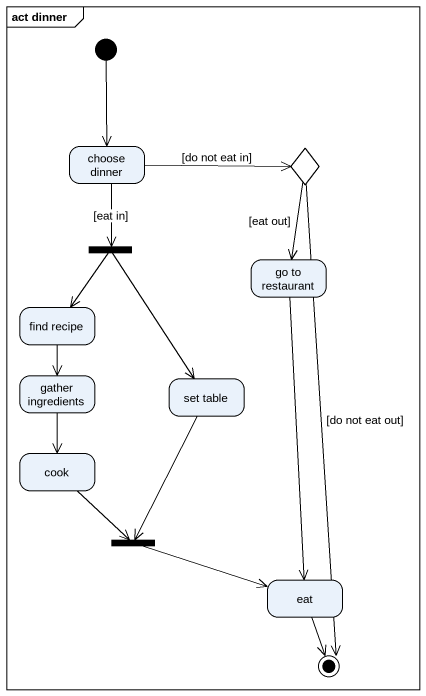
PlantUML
@startuml
mainframe act dinner
hide empty description
state "choose dinner" as choose_dinner
state choice1 <<choice>>
state fork1 <<fork>>
state "go to restaurant" as go_to_restaurant
state "find recipe" as find_recipe
state "gather ingredients" as gather_ingredients
state "set table" as set_table
state cook
state fork2 <<join>>
state eat
[*] --> choose_dinner
choose_dinner -right-> choice1 : [do not eat in]
choose_dinner --> fork1 : [eat in]
choice1 --> go_to_restaurant : [eat out]
fork1 --> find_recipe
fork1 --> set_table
go_to_restaurant --> eat
find_recipe --> gather_ingredients
gather_ingredients --> cook
set_table --> fork2
cook --> fork2
fork2 -right-> eat
choice1 --> [*] : [do not eat out]
eat --> [*]
@enduml
